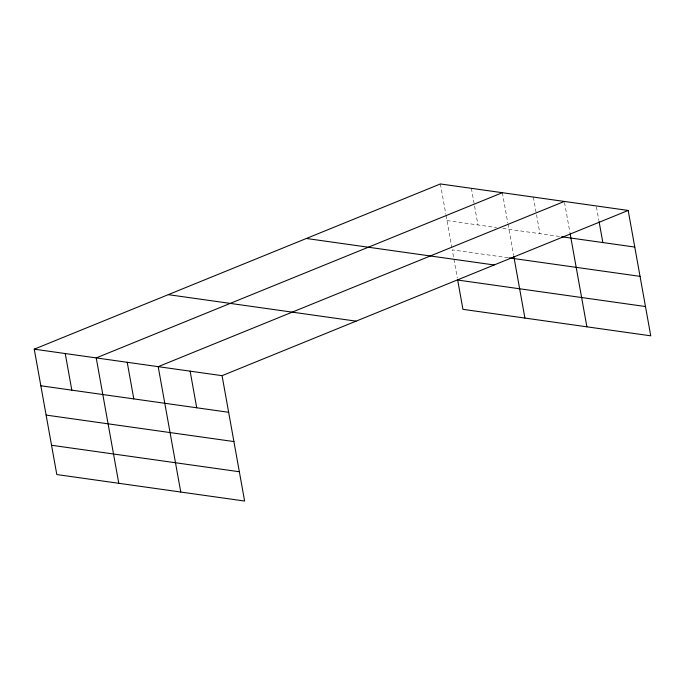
<?xml version="1.0" encoding="UTF-8"?>
<svg xmlns="http://www.w3.org/2000/svg" width="685" height="685" viewBox="0 0 685 685"><rect width="100%" height="100%" fill="white"/><g stroke="black" fill="none" stroke-linecap="round" stroke-linejoin="round"><path stroke-width="0.51" stroke-dasharray="3.42 2.57" d="M446.971 220.57L496.548 227.566M502.747 228.439L559.559 236.453M508.022 257.731L452.237 249.862L457.297 277.956M596.455 206.99L598.895 220.596M564.526 202.486L569.98 232.823M533.35 197.075L539.934 233.688M502.362 192.699L507.816 223.036M508.005 224.081L513.656 255.462M471.374 188.324L477.959 224.937M440.387 183.957L445.841 214.294M446.029 215.338L451.86 247.773"/><path stroke-width="1.03" d="M34.25 349.17L222.06 375.671L244.613 501.043L56.812 474.551L34.25 349.17L440.387 183.957L628.188 210.449L650.75 335.83L462.94 309.329L457.674 280.037L645.476 306.537M502.362 192.699L96.225 357.912L118.788 483.293M564.337 201.441L158.201 366.663L180.763 492.035M222.06 375.671L628.188 210.449M561.631 236.745L634.781 247.062M509.049 257.877L640.047 276.355M306.358 238.474L494.168 264.975M168.27 294.653L356.08 321.145M40.835 385.783L228.644 412.284M46.109 415.076L233.919 441.577M51.538 445.259L239.348 471.751M599.084 221.64L602.851 242.558M570.168 233.876L586.891 326.822M513.844 256.515L524.915 318.08M190.13 371.167L196.715 407.78M127.213 362.288L133.806 398.901M65.238 353.546L71.822 390.159"/></g></svg>
